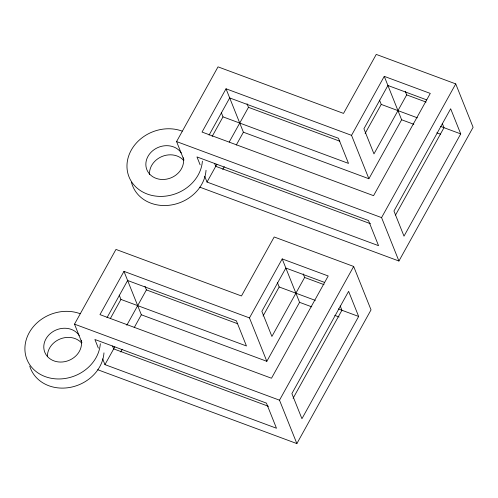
<?xml version="1.0" encoding="UTF-8"?>
<svg xmlns="http://www.w3.org/2000/svg" width="498" height="498" viewBox="0 0 498 498"><rect width="100%" height="100%" fill="white"/><g stroke="black" fill="none" stroke-linecap="round" stroke-linejoin="round"><path stroke-width="0.75" d="M81.927 342.686L74.513 324.148L115.959 249.423L241.468 295.974L274.186 236.98L353.673 266.461L371.035 309.868L296.87 443.587L97.714 369.721M183.992 160.119L176.578 141.581L218.024 66.857L343.527 113.407L376.251 54.413L455.738 83.894L473.1 127.301L398.929 261.02L199.773 187.155M249.473 317.911L123.971 271.36L99.974 314.624L271.497 378.237L328.213 275.985L282.198 258.916L249.473 317.911L266.835 361.318L299.559 302.33L282.198 258.916M351.538 135.344L226.03 88.793L202.039 132.057L373.562 195.67L430.278 93.419L384.257 76.35L351.538 135.344L368.9 178.751L401.625 119.763L384.257 76.35M107.002 317.674L127.625 280.499L236.394 320.843L246.448 345.973L120.946 299.423L119.221 295.115M209.067 135.107L229.69 97.932L338.459 138.276L348.513 163.406L223.004 116.856L221.28 112.548M110.444 318.353L120.946 299.423M212.136 136.458L223.004 116.856M98.349 348.108L94.9 339.493L266.424 403.112L276.477 428.243L104.954 364.623L114.808 346.863M126.803 325.231L146.406 289.898L144.968 286.306M200.128 164.826L196.965 156.926L368.489 220.546L378.542 245.676L207.019 182.056L216.867 164.296M229.242 141.992L248.465 107.331L247.027 103.74M120.709 351.949L122.209 349.247M134.211 327.616L141.332 314.773L123.971 271.36M222.774 169.382L224.274 166.681M236.27 145.049L243.398 132.2L226.03 88.793M263.05 316.049L279.173 286.979L277.448 282.671M365.109 133.483L381.231 104.412L379.507 100.104M303.195 273.869L304.627 277.454L271.908 336.449L261.855 311.318L285.852 268.055L324.677 282.459M405.254 91.302L406.692 94.888L373.973 153.882L363.92 128.752L387.917 85.488L426.742 99.893M296.87 443.587L279.502 400.18L353.673 266.461M398.929 261.02L381.568 217.614L455.738 83.894M293.092 398.288L341.921 310.254L340.196 305.946M395.53 215.049L443.986 127.687L442.261 123.38M358.653 316.46L301.937 418.718L291.884 393.588L348.606 291.33L358.653 316.46L338.329 308.922M460.718 133.894L404.003 236.152L393.949 211.021L450.665 108.763L460.718 133.894L440.388 126.355M406.692 94.888L426.107 102.09M381.231 104.412L417.38 117.821M401.625 119.763L413.844 124.295M436.852 132.829L440.45 134.161M248.465 107.331L339.835 141.22M243.398 132.2L368.9 178.751M176.578 141.581L381.568 217.614M370.549 223.745L215.746 166.326L214.594 163.456M304.627 277.454L324.042 284.657M279.173 286.979L315.315 300.387M299.559 302.33L311.785 306.861M334.793 315.396L339.107 316.996M146.406 289.898L237.77 323.787M141.332 314.773L266.835 361.318M74.513 324.148L279.502 400.18M268.49 406.312L113.681 348.893L112.529 346.023M204.722 176.311L207.019 182.056M102.656 358.877L104.954 364.623M81.18 340.259A19.223 16.515 -21.8 0 1 58.341 361.928A19.223 16.515 -21.8 0 1 47.609 336.399A19.223 16.515 -21.8 0 1 79.182 335.49M100.316 343.72A38.446 33.024 -21.8 0 1 55.066 378.816A38.446 33.024 -21.8 0 1 27.085 337.214A38.446 33.024 -21.8 0 1 80.122 313.696M47.428 356.064A19.223 16.515 -21.8 0 1 60.463 338.845A19.223 16.515 -21.8 0 1 81.566 342.966M103.97 352.858A38.446 33.024 -21.8 0 1 69.863 387.444A38.446 33.024 -21.8 0 1 29.743 366.092M183.245 157.692A19.223 16.515 -21.8 0 1 160.406 179.361A19.223 16.515 -21.8 0 1 149.674 153.832A19.223 16.515 -21.8 0 1 181.241 152.923M149.531 174.549A19.223 16.515 -21.8 0 1 161.962 156.503A19.223 16.515 -21.8 0 1 183.625 160.4M202.381 161.153A38.446 33.024 -21.8 0 1 157.125 196.249A38.446 33.024 -21.8 0 1 129.144 154.648A38.446 33.024 -21.8 0 1 182.187 131.13M206.035 170.291A38.446 33.024 -21.8 0 1 171.138 205.008A38.446 33.024 -21.8 0 1 131.447 182.187"/></g></svg>
